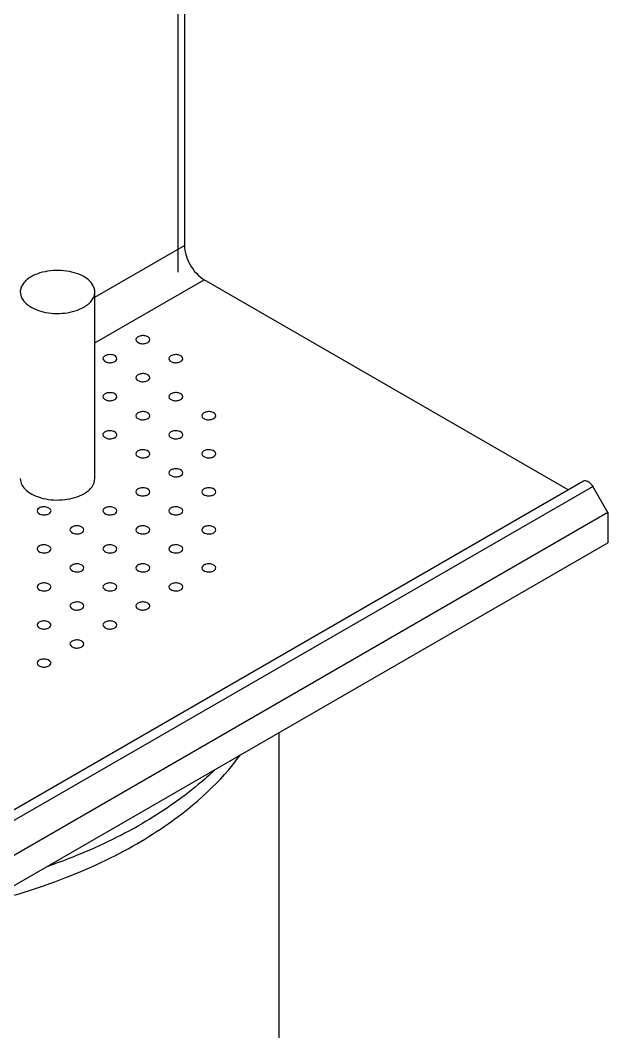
# Model space of a CAD drawing. Header units: millimetres. Extents: x 0 to 1189, y 0 to 858.
# Drawn here: x 479.6 to 542.6, y 165.9 to 274.5 of the extents above; entities that cross this region are included whole.
import ezdxf

# ---------------------------------------------------------------- set-up
doc = ezdxf.new("R2010")
doc.units = ezdxf.units.MM
doc.header["$LTSCALE"] = 65.395
doc.layers.get('0').update_dxf_attribs({"linetype": 'CONTINUOUS'})
for name, color, linetype in [('AXIS', 7, 'CONTINUOUS'), ('CURVES', 7, 'CONTINUOUS'), ('SURFACES', 7, 'CONTINUOUS')]:
    doc.layers.add(name, color=color, linetype=linetype)

msp = doc.modelspace()

# ---------------------------------------------------------------- linework, layer by layer
at = {"color": 7, "linetype": 'Continuous'}
for p, q in [((497.2, 305.81), (497.2, 250.29)), ((538.34, 224.08), (499.32, 246.61)), ((457.06, 177.16), (539.97, 225.02)), ((542.59, 221.63), (540.97, 224.44)), ((542.59, 221.63), (459.68, 173.77)), ((542.59, 221.63), (542.59, 218.37))]:
    msp.add_line(p, q, dxfattribs=at)
at = {"color": 9, "linetype": 'Continuous'}
for p, q in [((487.59, 244.74), (497.2, 250.29)), ((487.59, 239.84), (499.32, 246.61)), ((458.06, 176.58), (540.97, 224.44))]:
    msp.add_line(p, q, dxfattribs=at)
for points, knots in [([(480.32, 296.07), (479.37, 293.84), (477.47, 289.38), (474.62, 282.68), (471.77, 275.99), (469.4, 270.41), (467.5, 265.95), (466.08, 262.6), (464.65, 259.26), (463.23, 255.91), (461.82, 252.56), (460.64, 249.77), (459.69, 247.53), (458.95, 245.87), (458.18, 244.54), (457.4, 243.66), (456.63, 243.05), (455.53, 242.72), (454.47, 243.31), (453.74, 244.11), (453.03, 244.96), (452.33, 245.82), (451.39, 246.96), (450.21, 248.39), (448.79, 250.1), (447.36, 251.8), (445.94, 253.5), (444.04, 255.77), (441.67, 258.61), (437.87, 263.14), (435.02, 266.55), (433.12, 268.81)], [0, 0, 0, 0, 0.077641, 0.155281, 0.23292, 0.310558, 0.349376, 0.388192, 0.427005, 0.465814, 0.504613, 0.543399, 0.562815, 0.582347, 0.601944, 0.611362, 0.61995, 0.63349, 0.644842, 0.656463, 0.668296, 0.680166, 0.692034, 0.715753, 0.739455, 0.76315, 0.786839, 0.810527, 0.857898, 0.905266, 1, 1, 1, 1]), ([(492.08, 186.09), (493.23, 186.76), (497.36, 189.37), (501.08, 192.74), (503.19, 195.62)], [0, 0, 0, 0, 0.271162, 1, 1, 1, 1]), ([(475.58, 179.68), (478.56, 180.41), (484.23, 182.15), (489.61, 184.67), (492.08, 186.09)], [0, 0, 0, 0, 0.518724, 1, 1, 1, 1])]:
    msp.add_open_spline(points, degree=3, knots=knots, dxfattribs=at)
at = {"color": 7, "linetype": 'Continuous'}
for points, knots in [([(497.2, 250.29), (497.2, 249.56), (497.69, 248.13), (498.69, 246.98), (499.32, 246.61)], [0, 0, 0, 0, 0.500001, 1, 1, 1, 1]), ([(479.59, 225.28), (479.59, 225.05), (479.73, 224.55), (480.27, 223.94), (481.08, 223.45), (482.45, 222.99), (484.32, 222.9), (485.8, 223.3), (486.42, 223.65)], [0, 0, 0, 0, 0.087154, 0.186892, 0.304593, 0.438739, 0.730144, 1, 1, 1, 1]), ([(486.42, 223.65), (486.75, 223.84), (487.32, 224.28), (487.59, 224.98), (487.59, 225.29)], [0, 0, 0, 0, 0.55085, 1, 1, 1, 1]), ([(539.96, 225.02), (540.11, 225.1), (540.45, 225.02), (540.75, 224.75), (540.9, 224.55), (540.97, 224.44)], [0, 0, 0, 0, 0.406512, 0.688267, 1, 1, 1, 1])]:
    msp.add_open_spline(points, degree=3, knots=knots, dxfattribs=at)
at = {"layer": 'AXIS', "color": 7, "linetype": 'Continuous'}
msp.add_line((487.59, 225.29), (487.59, 245.3), dxfattribs=at)
for points, knots in [([(487.59, 245.3), (487.59, 245.53), (487.45, 246.03), (486.91, 246.65), (486.1, 247.14), (485.1, 247.47), (483.98, 247.63), (482.82, 247.6), (481.73, 247.38), (481.06, 247.1), (480.76, 246.93)], [0, 0, 0, 0, 0.086934, 0.186405, 0.303797, 0.437614, 0.582117, 0.729433, 0.87118, 1, 1, 1, 1]), ([(480.76, 246.93), (480.59, 246.83), (480.27, 246.61), (479.89, 246.21), (479.65, 245.77), (479.59, 245.45), (479.59, 245.3)], [0, 0, 0, 0, 0.289808, 0.549049, 0.782229, 1, 1, 1, 1]), ([(479.59, 245.3), (479.59, 245.07), (479.73, 244.57), (480.27, 243.95), (481.08, 243.46), (482.08, 243.13), (483.2, 242.97), (484.36, 243), (485.45, 243.22), (486.12, 243.5), (486.42, 243.67)], [0, 0, 0, 0, 0.086934, 0.186405, 0.303797, 0.437614, 0.582117, 0.729433, 0.87118, 1, 1, 1, 1]), ([(486.42, 243.67), (486.59, 243.77), (486.91, 243.99), (487.29, 244.39), (487.53, 244.83), (487.59, 245.15), (487.59, 245.3)], [0, 0, 0, 0, 0.289808, 0.549049, 0.782229, 1, 1, 1, 1]), ([(492.21, 240.49), (492.18, 240.47), (492.07, 240.4), (491.99, 240.28), (491.99, 240.19)], [0, 0, 0, 0, 0.293914, 1, 1, 1, 1]), ([(491.99, 240.19), (491.99, 239.98), (492.41, 239.75), (492.87, 239.74), (493.16, 239.81), (493.27, 239.88)], [0, 0, 0, 0, 0.422614, 0.722333, 1, 1, 1, 1]), ([(493.49, 240.19), (493.49, 240.39), (493.07, 240.62), (492.61, 240.63), (492.33, 240.56), (492.21, 240.49)], [0, 0, 0, 0, 0.422614, 0.722333, 1, 1, 1, 1]), ([(493.27, 239.88), (493.31, 239.9), (493.41, 239.97), (493.49, 240.1), (493.49, 240.19)], [0, 0, 0, 0, 0.293914, 1, 1, 1, 1]), ([(488.68, 238.45), (488.64, 238.43), (488.54, 238.36), (488.46, 238.24), (488.46, 238.14)], [0, 0, 0, 0, 0.293914, 1, 1, 1, 1]), ([(488.46, 238.14), (488.46, 237.94), (488.88, 237.71), (489.34, 237.7), (489.62, 237.77), (489.74, 237.84)], [0, 0, 0, 0, 0.422614, 0.722333, 1, 1, 1, 1]), ([(489.96, 238.14), (489.96, 238.23), (489.81, 238.47), (489.34, 238.6), (488.96, 238.57), (488.78, 238.5)], [0, 0, 0, 0, 0.182813, 0.567664, 1, 1, 1, 1]), ([(489.74, 237.84), (489.77, 237.86), (489.88, 237.93), (489.96, 238.05), (489.96, 238.14)], [0, 0, 0, 0, 0.293914, 1, 1, 1, 1]), ([(495.75, 238.45), (495.71, 238.43), (495.61, 238.36), (495.53, 238.24), (495.53, 238.14)], [0, 0, 0, 0, 0.293914, 1, 1, 1, 1]), ([(495.53, 238.14), (495.53, 237.94), (495.95, 237.71), (496.41, 237.7), (496.69, 237.77), (496.81, 237.84)], [0, 0, 0, 0, 0.422614, 0.722333, 1, 1, 1, 1]), ([(497.03, 238.14), (497.03, 238.35), (496.61, 238.58), (496.15, 238.59), (495.86, 238.52), (495.75, 238.45)], [0, 0, 0, 0, 0.422614, 0.722333, 1, 1, 1, 1]), ([(496.81, 237.84), (496.84, 237.86), (496.95, 237.93), (497.03, 238.05), (497.03, 238.14)], [0, 0, 0, 0, 0.293914, 1, 1, 1, 1]), ([(492.21, 236.41), (492.18, 236.39), (492.07, 236.32), (491.99, 236.19), (491.99, 236.1)], [0, 0, 0, 0, 0.293914, 1, 1, 1, 1]), ([(491.99, 236.1), (491.99, 235.9), (492.41, 235.66), (492.87, 235.66), (493.16, 235.73), (493.27, 235.8)], [0, 0, 0, 0, 0.422614, 0.722333, 1, 1, 1, 1]), ([(493.49, 236.1), (493.49, 236.31), (493.07, 236.54), (492.61, 236.55), (492.33, 236.48), (492.21, 236.41)], [0, 0, 0, 0, 0.422614, 0.722333, 1, 1, 1, 1]), ([(493.27, 235.8), (493.31, 235.82), (493.41, 235.89), (493.49, 236.01), (493.49, 236.1)], [0, 0, 0, 0, 0.293914, 1, 1, 1, 1]), ([(489.96, 234.06), (489.96, 234.14), (489.81, 234.39), (489.34, 234.52), (488.96, 234.49), (488.78, 234.42)], [0, 0, 0, 0, 0.182813, 0.567664, 1, 1, 1, 1]), ([(497.03, 234.06), (497.03, 234.27), (496.61, 234.5), (496.15, 234.51), (495.86, 234.44), (495.75, 234.37)], [0, 0, 0, 0, 0.422614, 0.722333, 1, 1, 1, 1]), ([(488.68, 234.37), (488.64, 234.35), (488.54, 234.28), (488.46, 234.15), (488.46, 234.06)], [0, 0, 0, 0, 0.293914, 1, 1, 1, 1]), ([(488.46, 234.06), (488.46, 233.86), (488.88, 233.62), (489.34, 233.62), (489.62, 233.69), (489.74, 233.76)], [0, 0, 0, 0, 0.422614, 0.722333, 1, 1, 1, 1]), ([(489.74, 233.76), (489.77, 233.77), (489.88, 233.85), (489.96, 233.97), (489.96, 234.06)], [0, 0, 0, 0, 0.293914, 1, 1, 1, 1]), ([(495.75, 234.37), (495.71, 234.35), (495.61, 234.28), (495.53, 234.15), (495.53, 234.06)], [0, 0, 0, 0, 0.293914, 1, 1, 1, 1]), ([(495.53, 234.06), (495.53, 233.86), (495.95, 233.62), (496.41, 233.62), (496.69, 233.69), (496.81, 233.76)], [0, 0, 0, 0, 0.422614, 0.722333, 1, 1, 1, 1]), ([(496.81, 233.76), (496.84, 233.77), (496.95, 233.85), (497.03, 233.97), (497.03, 234.06)], [0, 0, 0, 0, 0.293914, 1, 1, 1, 1]), ([(492.21, 232.33), (492.18, 232.31), (492.07, 232.24), (491.99, 232.11), (491.99, 232.02)], [0, 0, 0, 0, 0.293914, 1, 1, 1, 1]), ([(493.49, 232.02), (493.49, 232.22), (493.07, 232.46), (492.61, 232.47), (492.33, 232.39), (492.21, 232.33)], [0, 0, 0, 0, 0.422614, 0.722333, 1, 1, 1, 1]), ([(499.28, 232.33), (499.25, 232.31), (499.14, 232.24), (499.06, 232.11), (499.06, 232.02)], [0, 0, 0, 0, 0.293914, 1, 1, 1, 1]), ([(500.56, 232.02), (500.56, 232.22), (500.14, 232.46), (499.68, 232.47), (499.4, 232.39), (499.28, 232.33)], [0, 0, 0, 0, 0.422614, 0.722333, 1, 1, 1, 1]), ([(491.99, 232.02), (491.99, 231.82), (492.41, 231.58), (492.87, 231.58), (493.16, 231.65), (493.27, 231.71)], [0, 0, 0, 0, 0.422614, 0.722333, 1, 1, 1, 1]), ([(493.27, 231.71), (493.31, 231.73), (493.41, 231.8), (493.49, 231.93), (493.49, 232.02)], [0, 0, 0, 0, 0.293914, 1, 1, 1, 1]), ([(499.06, 232.02), (499.06, 231.82), (499.49, 231.58), (499.94, 231.58), (500.23, 231.65), (500.34, 231.71)], [0, 0, 0, 0, 0.422614, 0.722333, 1, 1, 1, 1]), ([(500.34, 231.71), (500.38, 231.73), (500.48, 231.8), (500.56, 231.93), (500.56, 232.02)], [0, 0, 0, 0, 0.293914, 1, 1, 1, 1]), ([(488.68, 230.29), (488.64, 230.27), (488.54, 230.2), (488.46, 230.07), (488.46, 229.98)], [0, 0, 0, 0, 0.293914, 1, 1, 1, 1]), ([(489.96, 229.98), (489.96, 230.18), (489.53, 230.42), (489.08, 230.42), (488.79, 230.35), (488.68, 230.29)], [0, 0, 0, 0, 0.422614, 0.722333, 1, 1, 1, 1]), ([(495.75, 230.29), (495.71, 230.27), (495.61, 230.2), (495.53, 230.07), (495.53, 229.98)], [0, 0, 0, 0, 0.293914, 1, 1, 1, 1]), ([(497.03, 229.98), (497.03, 230.18), (496.61, 230.42), (496.15, 230.42), (495.86, 230.35), (495.75, 230.29)], [0, 0, 0, 0, 0.422614, 0.722333, 1, 1, 1, 1]), ([(488.46, 229.98), (488.46, 229.78), (488.88, 229.54), (489.34, 229.53), (489.62, 229.61), (489.74, 229.67)], [0, 0, 0, 0, 0.422614, 0.722333, 1, 1, 1, 1]), ([(489.74, 229.67), (489.77, 229.69), (489.88, 229.76), (489.96, 229.89), (489.96, 229.98)], [0, 0, 0, 0, 0.293914, 1, 1, 1, 1]), ([(495.53, 229.98), (495.53, 229.78), (495.95, 229.54), (496.41, 229.53), (496.69, 229.61), (496.81, 229.67)], [0, 0, 0, 0, 0.422614, 0.722333, 1, 1, 1, 1]), ([(496.81, 229.67), (496.84, 229.69), (496.95, 229.76), (497.03, 229.89), (497.03, 229.98)], [0, 0, 0, 0, 0.293914, 1, 1, 1, 1]), ([(492.21, 228.24), (492.18, 228.23), (492.07, 228.15), (491.99, 228.03), (491.99, 227.94)], [0, 0, 0, 0, 0.293914, 1, 1, 1, 1]), ([(491.99, 227.94), (491.99, 227.73), (492.41, 227.5), (492.87, 227.49), (493.16, 227.57), (493.27, 227.63)], [0, 0, 0, 0, 0.422614, 0.722333, 1, 1, 1, 1]), ([(493.49, 227.94), (493.49, 228.14), (493.07, 228.38), (492.61, 228.38), (492.33, 228.31), (492.21, 228.24)], [0, 0, 0, 0, 0.422614, 0.722333, 1, 1, 1, 1]), ([(493.27, 227.63), (493.31, 227.65), (493.41, 227.72), (493.49, 227.85), (493.49, 227.94)], [0, 0, 0, 0, 0.293914, 1, 1, 1, 1]), ([(499.28, 228.24), (499.25, 228.23), (499.14, 228.15), (499.06, 228.03), (499.06, 227.94)], [0, 0, 0, 0, 0.293914, 1, 1, 1, 1]), ([(499.06, 227.94), (499.06, 227.73), (499.49, 227.5), (499.94, 227.49), (500.23, 227.57), (500.34, 227.63)], [0, 0, 0, 0, 0.422614, 0.722333, 1, 1, 1, 1]), ([(500.56, 227.94), (500.56, 228.14), (500.14, 228.38), (499.68, 228.38), (499.4, 228.31), (499.28, 228.24)], [0, 0, 0, 0, 0.422614, 0.722333, 1, 1, 1, 1]), ([(500.34, 227.63), (500.38, 227.65), (500.48, 227.72), (500.56, 227.85), (500.56, 227.94)], [0, 0, 0, 0, 0.293914, 1, 1, 1, 1]), ([(495.75, 226.2), (495.71, 226.18), (495.61, 226.11), (495.53, 225.99), (495.53, 225.9)], [0, 0, 0, 0, 0.293914, 1, 1, 1, 1]), ([(495.53, 225.9), (495.53, 225.69), (495.95, 225.46), (496.41, 225.45), (496.69, 225.52), (496.81, 225.59)], [0, 0, 0, 0, 0.422614, 0.722333, 1, 1, 1, 1]), ([(497.03, 225.9), (497.03, 226.1), (496.61, 226.34), (496.15, 226.34), (495.86, 226.27), (495.75, 226.2)], [0, 0, 0, 0, 0.422614, 0.722333, 1, 1, 1, 1]), ([(496.81, 225.59), (496.84, 225.61), (496.95, 225.68), (497.03, 225.81), (497.03, 225.9)], [0, 0, 0, 0, 0.293914, 1, 1, 1, 1]), ([(492.21, 224.16), (492.18, 224.14), (492.07, 224.07), (491.99, 223.95), (491.99, 223.86)], [0, 0, 0, 0, 0.293914, 1, 1, 1, 1]), ([(491.99, 223.86), (491.99, 223.65), (492.41, 223.42), (492.87, 223.41), (493.16, 223.48), (493.27, 223.55)], [0, 0, 0, 0, 0.422614, 0.722333, 1, 1, 1, 1]), ([(493.49, 223.86), (493.49, 224.06), (493.07, 224.3), (492.61, 224.3), (492.33, 224.23), (492.21, 224.16)], [0, 0, 0, 0, 0.422614, 0.722333, 1, 1, 1, 1]), ([(493.27, 223.55), (493.31, 223.57), (493.41, 223.64), (493.49, 223.77), (493.49, 223.86)], [0, 0, 0, 0, 0.293914, 1, 1, 1, 1]), ([(499.28, 224.16), (499.25, 224.14), (499.14, 224.07), (499.06, 223.95), (499.06, 223.86)], [0, 0, 0, 0, 0.293914, 1, 1, 1, 1]), ([(499.06, 223.86), (499.06, 223.65), (499.49, 223.42), (499.94, 223.41), (500.23, 223.48), (500.34, 223.55)], [0, 0, 0, 0, 0.422614, 0.722333, 1, 1, 1, 1]), ([(500.56, 223.86), (500.56, 224.06), (500.14, 224.3), (499.68, 224.3), (499.4, 224.23), (499.28, 224.16)], [0, 0, 0, 0, 0.422614, 0.722333, 1, 1, 1, 1]), ([(500.34, 223.55), (500.38, 223.57), (500.48, 223.64), (500.56, 223.77), (500.56, 223.86)], [0, 0, 0, 0, 0.293914, 1, 1, 1, 1]), ([(481.61, 222.12), (481.57, 222.1), (481.47, 222.03), (481.39, 221.91), (481.39, 221.81)], [0, 0, 0, 0, 0.293914, 1, 1, 1, 1]), ([(481.39, 221.81), (481.39, 221.61), (481.81, 221.38), (482.27, 221.37), (482.55, 221.44), (482.67, 221.51)], [0, 0, 0, 0, 0.422614, 0.722333, 1, 1, 1, 1]), ([(482.89, 221.81), (482.89, 222.02), (482.46, 222.25), (482, 222.26), (481.72, 222.19), (481.61, 222.12)], [0, 0, 0, 0, 0.422614, 0.722333, 1, 1, 1, 1]), ([(482.67, 221.51), (482.7, 221.53), (482.8, 221.6), (482.89, 221.72), (482.89, 221.81)], [0, 0, 0, 0, 0.293914, 1, 1, 1, 1]), ([(488.68, 222.12), (488.64, 222.1), (488.54, 222.03), (488.46, 221.91), (488.46, 221.81)], [0, 0, 0, 0, 0.293914, 1, 1, 1, 1]), ([(488.46, 221.81), (488.46, 221.61), (488.88, 221.38), (489.34, 221.37), (489.62, 221.44), (489.74, 221.51)], [0, 0, 0, 0, 0.422614, 0.722333, 1, 1, 1, 1]), ([(489.96, 221.81), (489.96, 222.02), (489.53, 222.25), (489.08, 222.26), (488.79, 222.19), (488.68, 222.12)], [0, 0, 0, 0, 0.422614, 0.722333, 1, 1, 1, 1]), ([(489.74, 221.51), (489.77, 221.53), (489.88, 221.6), (489.96, 221.72), (489.96, 221.81)], [0, 0, 0, 0, 0.293914, 1, 1, 1, 1]), ([(495.75, 222.12), (495.71, 222.1), (495.61, 222.03), (495.53, 221.91), (495.53, 221.81)], [0, 0, 0, 0, 0.293914, 1, 1, 1, 1]), ([(495.53, 221.81), (495.53, 221.61), (495.95, 221.38), (496.41, 221.37), (496.69, 221.44), (496.81, 221.51)], [0, 0, 0, 0, 0.422614, 0.722333, 1, 1, 1, 1]), ([(497.03, 221.81), (497.03, 222.02), (496.61, 222.25), (496.15, 222.26), (495.86, 222.19), (495.75, 222.12)], [0, 0, 0, 0, 0.422614, 0.722333, 1, 1, 1, 1]), ([(496.81, 221.51), (496.84, 221.53), (496.95, 221.6), (497.03, 221.72), (497.03, 221.81)], [0, 0, 0, 0, 0.293914, 1, 1, 1, 1]), ([(485.14, 220.08), (485.11, 220.06), (485, 219.99), (484.92, 219.86), (484.92, 219.77)], [0, 0, 0, 0, 0.293914, 1, 1, 1, 1]), ([(484.92, 219.77), (484.92, 219.57), (485.34, 219.33), (485.8, 219.33), (486.09, 219.4), (486.2, 219.47)], [0, 0, 0, 0, 0.422614, 0.722333, 1, 1, 1, 1]), ([(486.42, 219.77), (486.42, 219.98), (486, 220.21), (485.54, 220.22), (485.26, 220.15), (485.14, 220.08)], [0, 0, 0, 0, 0.422614, 0.722333, 1, 1, 1, 1]), ([(486.2, 219.47), (486.23, 219.49), (486.34, 219.56), (486.42, 219.68), (486.42, 219.77)], [0, 0, 0, 0, 0.293914, 1, 1, 1, 1]), ([(492.21, 220.08), (492.18, 220.06), (492.07, 219.99), (491.99, 219.86), (491.99, 219.77)], [0, 0, 0, 0, 0.293914, 1, 1, 1, 1]), ([(491.99, 219.77), (491.99, 219.57), (492.41, 219.33), (492.87, 219.33), (493.16, 219.4), (493.27, 219.47)], [0, 0, 0, 0, 0.422614, 0.722333, 1, 1, 1, 1]), ([(493.49, 219.77), (493.49, 219.98), (493.07, 220.21), (492.61, 220.22), (492.33, 220.15), (492.21, 220.08)], [0, 0, 0, 0, 0.422614, 0.722333, 1, 1, 1, 1]), ([(493.27, 219.47), (493.31, 219.49), (493.41, 219.56), (493.49, 219.68), (493.49, 219.77)], [0, 0, 0, 0, 0.293914, 1, 1, 1, 1]), ([(499.28, 220.08), (499.25, 220.06), (499.14, 219.99), (499.06, 219.86), (499.06, 219.77)], [0, 0, 0, 0, 0.293914, 1, 1, 1, 1]), ([(499.06, 219.77), (499.06, 219.57), (499.49, 219.33), (499.94, 219.33), (500.23, 219.4), (500.34, 219.47)], [0, 0, 0, 0, 0.422614, 0.722333, 1, 1, 1, 1]), ([(500.56, 219.77), (500.56, 219.98), (500.14, 220.21), (499.68, 220.22), (499.4, 220.15), (499.28, 220.08)], [0, 0, 0, 0, 0.422614, 0.722333, 1, 1, 1, 1]), ([(500.34, 219.47), (500.38, 219.49), (500.48, 219.56), (500.56, 219.68), (500.56, 219.77)], [0, 0, 0, 0, 0.293914, 1, 1, 1, 1]), ([(482.89, 217.73), (482.89, 217.94), (482.46, 218.17), (482, 218.18), (481.72, 218.11), (481.61, 218.04)], [0, 0, 0, 0, 0.422614, 0.722333, 1, 1, 1, 1]), ([(489.96, 217.73), (489.96, 217.94), (489.53, 218.17), (489.08, 218.18), (488.79, 218.11), (488.68, 218.04)], [0, 0, 0, 0, 0.422614, 0.722333, 1, 1, 1, 1]), ([(497.03, 217.73), (497.03, 217.94), (496.61, 218.17), (496.15, 218.18), (495.86, 218.11), (495.75, 218.04)], [0, 0, 0, 0, 0.422614, 0.722333, 1, 1, 1, 1]), ([(481.61, 218.04), (481.57, 218.02), (481.47, 217.95), (481.39, 217.82), (481.39, 217.73)], [0, 0, 0, 0, 0.293914, 1, 1, 1, 1]), ([(481.39, 217.73), (481.39, 217.53), (481.81, 217.29), (482.27, 217.29), (482.55, 217.36), (482.67, 217.43)], [0, 0, 0, 0, 0.422614, 0.722333, 1, 1, 1, 1]), ([(482.67, 217.43), (482.7, 217.45), (482.8, 217.52), (482.89, 217.64), (482.89, 217.73)], [0, 0, 0, 0, 0.293914, 1, 1, 1, 1]), ([(488.68, 218.04), (488.64, 218.02), (488.54, 217.95), (488.46, 217.82), (488.46, 217.73)], [0, 0, 0, 0, 0.293914, 1, 1, 1, 1]), ([(488.46, 217.73), (488.46, 217.53), (488.88, 217.29), (489.34, 217.29), (489.62, 217.36), (489.74, 217.43)], [0, 0, 0, 0, 0.422614, 0.722333, 1, 1, 1, 1]), ([(489.74, 217.43), (489.77, 217.45), (489.88, 217.52), (489.96, 217.64), (489.96, 217.73)], [0, 0, 0, 0, 0.293914, 1, 1, 1, 1]), ([(495.75, 218.04), (495.71, 218.02), (495.61, 217.95), (495.53, 217.82), (495.53, 217.73)], [0, 0, 0, 0, 0.293914, 1, 1, 1, 1]), ([(495.53, 217.73), (495.53, 217.53), (495.95, 217.29), (496.41, 217.29), (496.69, 217.36), (496.81, 217.43)], [0, 0, 0, 0, 0.422614, 0.722333, 1, 1, 1, 1]), ([(496.81, 217.43), (496.84, 217.45), (496.95, 217.52), (497.03, 217.64), (497.03, 217.73)], [0, 0, 0, 0, 0.293914, 1, 1, 1, 1]), ([(485.14, 216), (485.11, 215.98), (485, 215.91), (484.92, 215.78), (484.92, 215.69)], [0, 0, 0, 0, 0.293914, 1, 1, 1, 1]), ([(486.42, 215.69), (486.42, 215.9), (486, 216.13), (485.54, 216.14), (485.26, 216.06), (485.14, 216)], [0, 0, 0, 0, 0.422614, 0.722333, 1, 1, 1, 1]), ([(492.21, 216), (492.18, 215.98), (492.07, 215.91), (491.99, 215.78), (491.99, 215.69)], [0, 0, 0, 0, 0.293914, 1, 1, 1, 1]), ([(493.49, 215.69), (493.49, 215.9), (493.07, 216.13), (492.61, 216.14), (492.33, 216.06), (492.21, 216)], [0, 0, 0, 0, 0.422614, 0.722333, 1, 1, 1, 1]), ([(499.28, 216), (499.25, 215.98), (499.14, 215.91), (499.06, 215.78), (499.06, 215.69)], [0, 0, 0, 0, 0.293914, 1, 1, 1, 1]), ([(500.56, 215.69), (500.56, 215.9), (500.14, 216.13), (499.68, 216.14), (499.4, 216.06), (499.28, 216)], [0, 0, 0, 0, 0.422614, 0.722333, 1, 1, 1, 1]), ([(484.92, 215.69), (484.92, 215.49), (485.34, 215.25), (485.8, 215.25), (486.09, 215.32), (486.2, 215.38)], [0, 0, 0, 0, 0.422614, 0.722333, 1, 1, 1, 1]), ([(486.2, 215.38), (486.23, 215.4), (486.34, 215.47), (486.42, 215.6), (486.42, 215.69)], [0, 0, 0, 0, 0.293914, 1, 1, 1, 1]), ([(491.99, 215.69), (491.99, 215.49), (492.41, 215.25), (492.87, 215.25), (493.16, 215.32), (493.27, 215.38)], [0, 0, 0, 0, 0.422614, 0.722333, 1, 1, 1, 1]), ([(493.27, 215.38), (493.31, 215.4), (493.41, 215.47), (493.49, 215.6), (493.49, 215.69)], [0, 0, 0, 0, 0.293914, 1, 1, 1, 1]), ([(499.06, 215.69), (499.06, 215.49), (499.49, 215.25), (499.94, 215.25), (500.23, 215.32), (500.34, 215.38)], [0, 0, 0, 0, 0.422614, 0.722333, 1, 1, 1, 1]), ([(500.34, 215.38), (500.38, 215.4), (500.48, 215.47), (500.56, 215.6), (500.56, 215.69)], [0, 0, 0, 0, 0.293914, 1, 1, 1, 1]), ([(481.61, 213.96), (481.57, 213.94), (481.47, 213.87), (481.39, 213.74), (481.39, 213.65)], [0, 0, 0, 0, 0.293914, 1, 1, 1, 1]), ([(482.89, 213.65), (482.89, 213.85), (482.46, 214.09), (482, 214.09), (481.72, 214.02), (481.61, 213.96)], [0, 0, 0, 0, 0.422614, 0.722333, 1, 1, 1, 1]), ([(488.68, 213.96), (488.64, 213.94), (488.54, 213.87), (488.46, 213.74), (488.46, 213.65)], [0, 0, 0, 0, 0.293914, 1, 1, 1, 1]), ([(489.96, 213.65), (489.96, 213.85), (489.53, 214.09), (489.08, 214.09), (488.79, 214.02), (488.68, 213.96)], [0, 0, 0, 0, 0.422614, 0.722333, 1, 1, 1, 1]), ([(495.75, 213.96), (495.71, 213.94), (495.61, 213.87), (495.53, 213.74), (495.53, 213.65)], [0, 0, 0, 0, 0.293914, 1, 1, 1, 1]), ([(497.03, 213.65), (497.03, 213.85), (496.61, 214.09), (496.15, 214.09), (495.86, 214.02), (495.75, 213.96)], [0, 0, 0, 0, 0.422614, 0.722333, 1, 1, 1, 1]), ([(481.39, 213.65), (481.39, 213.45), (481.81, 213.21), (482.27, 213.21), (482.55, 213.28), (482.67, 213.34)], [0, 0, 0, 0, 0.422614, 0.722333, 1, 1, 1, 1]), ([(482.67, 213.34), (482.7, 213.36), (482.8, 213.43), (482.89, 213.56), (482.89, 213.65)], [0, 0, 0, 0, 0.293914, 1, 1, 1, 1]), ([(488.46, 213.65), (488.46, 213.45), (488.88, 213.21), (489.34, 213.21), (489.62, 213.28), (489.74, 213.34)], [0, 0, 0, 0, 0.422614, 0.722333, 1, 1, 1, 1]), ([(489.74, 213.34), (489.77, 213.36), (489.88, 213.43), (489.96, 213.56), (489.96, 213.65)], [0, 0, 0, 0, 0.293914, 1, 1, 1, 1]), ([(495.53, 213.65), (495.53, 213.45), (495.95, 213.21), (496.41, 213.21), (496.69, 213.28), (496.81, 213.34)], [0, 0, 0, 0, 0.422614, 0.722333, 1, 1, 1, 1]), ([(496.81, 213.34), (496.84, 213.36), (496.95, 213.43), (497.03, 213.56), (497.03, 213.65)], [0, 0, 0, 0, 0.293914, 1, 1, 1, 1]), ([(485.14, 211.91), (485.11, 211.9), (485, 211.83), (484.92, 211.7), (484.92, 211.61)], [0, 0, 0, 0, 0.293914, 1, 1, 1, 1]), ([(486.42, 211.61), (486.42, 211.81), (486, 212.05), (485.54, 212.05), (485.26, 211.98), (485.14, 211.91)], [0, 0, 0, 0, 0.422614, 0.722333, 1, 1, 1, 1]), ([(492.21, 211.91), (492.18, 211.9), (492.07, 211.83), (491.99, 211.7), (491.99, 211.61)], [0, 0, 0, 0, 0.293914, 1, 1, 1, 1]), ([(493.49, 211.61), (493.49, 211.81), (493.07, 212.05), (492.61, 212.05), (492.33, 211.98), (492.21, 211.91)], [0, 0, 0, 0, 0.422614, 0.722333, 1, 1, 1, 1]), ([(484.92, 211.61), (484.92, 211.4), (485.34, 211.17), (485.8, 211.16), (486.09, 211.24), (486.2, 211.3)], [0, 0, 0, 0, 0.422614, 0.722333, 1, 1, 1, 1]), ([(486.2, 211.3), (486.23, 211.32), (486.34, 211.39), (486.42, 211.52), (486.42, 211.61)], [0, 0, 0, 0, 0.293914, 1, 1, 1, 1]), ([(491.99, 211.61), (491.99, 211.4), (492.41, 211.17), (492.87, 211.16), (493.16, 211.24), (493.27, 211.3)], [0, 0, 0, 0, 0.422614, 0.722333, 1, 1, 1, 1]), ([(493.27, 211.3), (493.31, 211.32), (493.41, 211.39), (493.49, 211.52), (493.49, 211.61)], [0, 0, 0, 0, 0.293914, 1, 1, 1, 1]), ([(481.61, 209.87), (481.57, 209.85), (481.47, 209.78), (481.39, 209.66), (481.39, 209.57)], [0, 0, 0, 0, 0.293914, 1, 1, 1, 1]), ([(481.39, 209.57), (481.39, 209.36), (481.81, 209.13), (482.27, 209.12), (482.55, 209.19), (482.67, 209.26)], [0, 0, 0, 0, 0.422614, 0.722333, 1, 1, 1, 1]), ([(482.89, 209.57), (482.89, 209.77), (482.46, 210.01), (482, 210.01), (481.72, 209.94), (481.61, 209.87)], [0, 0, 0, 0, 0.422614, 0.722333, 1, 1, 1, 1]), ([(482.67, 209.26), (482.7, 209.28), (482.8, 209.35), (482.89, 209.48), (482.89, 209.57)], [0, 0, 0, 0, 0.293914, 1, 1, 1, 1]), ([(488.68, 209.87), (488.64, 209.85), (488.54, 209.78), (488.46, 209.66), (488.46, 209.57)], [0, 0, 0, 0, 0.293914, 1, 1, 1, 1]), ([(488.46, 209.57), (488.46, 209.36), (488.88, 209.13), (489.34, 209.12), (489.62, 209.19), (489.74, 209.26)], [0, 0, 0, 0, 0.422614, 0.722333, 1, 1, 1, 1]), ([(489.96, 209.57), (489.96, 209.77), (489.53, 210.01), (489.08, 210.01), (488.79, 209.94), (488.68, 209.87)], [0, 0, 0, 0, 0.422614, 0.722333, 1, 1, 1, 1]), ([(489.74, 209.26), (489.77, 209.28), (489.88, 209.35), (489.96, 209.48), (489.96, 209.57)], [0, 0, 0, 0, 0.293914, 1, 1, 1, 1]), ([(485.14, 207.83), (485.11, 207.81), (485, 207.74), (484.92, 207.62), (484.92, 207.53)], [0, 0, 0, 0, 0.293914, 1, 1, 1, 1]), ([(484.92, 207.53), (484.92, 207.32), (485.34, 207.09), (485.8, 207.08), (486.09, 207.15), (486.2, 207.22)], [0, 0, 0, 0, 0.422614, 0.722333, 1, 1, 1, 1]), ([(486.42, 207.53), (486.42, 207.73), (486, 207.97), (485.54, 207.97), (485.26, 207.9), (485.14, 207.83)], [0, 0, 0, 0, 0.422614, 0.722333, 1, 1, 1, 1]), ([(486.2, 207.22), (486.23, 207.24), (486.34, 207.31), (486.42, 207.44), (486.42, 207.53)], [0, 0, 0, 0, 0.293914, 1, 1, 1, 1]), ([(481.61, 205.79), (481.57, 205.77), (481.47, 205.7), (481.39, 205.58), (481.39, 205.49)], [0, 0, 0, 0, 0.293914, 1, 1, 1, 1]), ([(481.39, 205.49), (481.39, 205.28), (481.81, 205.05), (482.27, 205.04), (482.55, 205.11), (482.67, 205.18)], [0, 0, 0, 0, 0.422614, 0.722333, 1, 1, 1, 1]), ([(482.89, 205.49), (482.89, 205.69), (482.46, 205.92), (482, 205.93), (481.72, 205.86), (481.61, 205.79)], [0, 0, 0, 0, 0.422614, 0.722333, 1, 1, 1, 1]), ([(482.67, 205.18), (482.7, 205.2), (482.8, 205.27), (482.89, 205.39), (482.89, 205.49)], [0, 0, 0, 0, 0.293914, 1, 1, 1, 1]), ([(500.45, 194.02), (499.89, 193.49), (497.46, 191.32), (494.75, 189.48), (492.61, 188.24)], [0, 0, 0, 0, 0.237816, 1, 1, 1, 1]), ([(482.59, 183.71), (483.49, 184.02), (486.92, 185.3), (490.25, 186.88), (492.61, 188.24)], [0, 0, 0, 0, 0.25983, 1, 1, 1, 1])]:
    msp.add_open_spline(points, degree=3, knots=knots, dxfattribs=at)
for points in [[(488.78, 238.5), (488.75, 238.49), (488.71, 238.47), (488.68, 238.45)], [(488.78, 234.42), (488.75, 234.4), (488.71, 234.39), (488.68, 234.37)]]:
    msp.add_open_spline(points, degree=3, dxfattribs=at)
at = {"layer": 'CURVES', "color": 4, "linetype": 'Continuous'}
msp.add_line((496.49, 305.4), (496.49, 247.43), dxfattribs=at)
at = {"layer": 'SURFACES', "color": 7, "linetype": 'Continuous'}
for p, q in [((459.68, 170.5), (542.59, 218.37)), ((507.31, 198), (507.31, 135.1))]:
    msp.add_line(p, q, dxfattribs=at)

doc.saveas('drawing.dxf')
